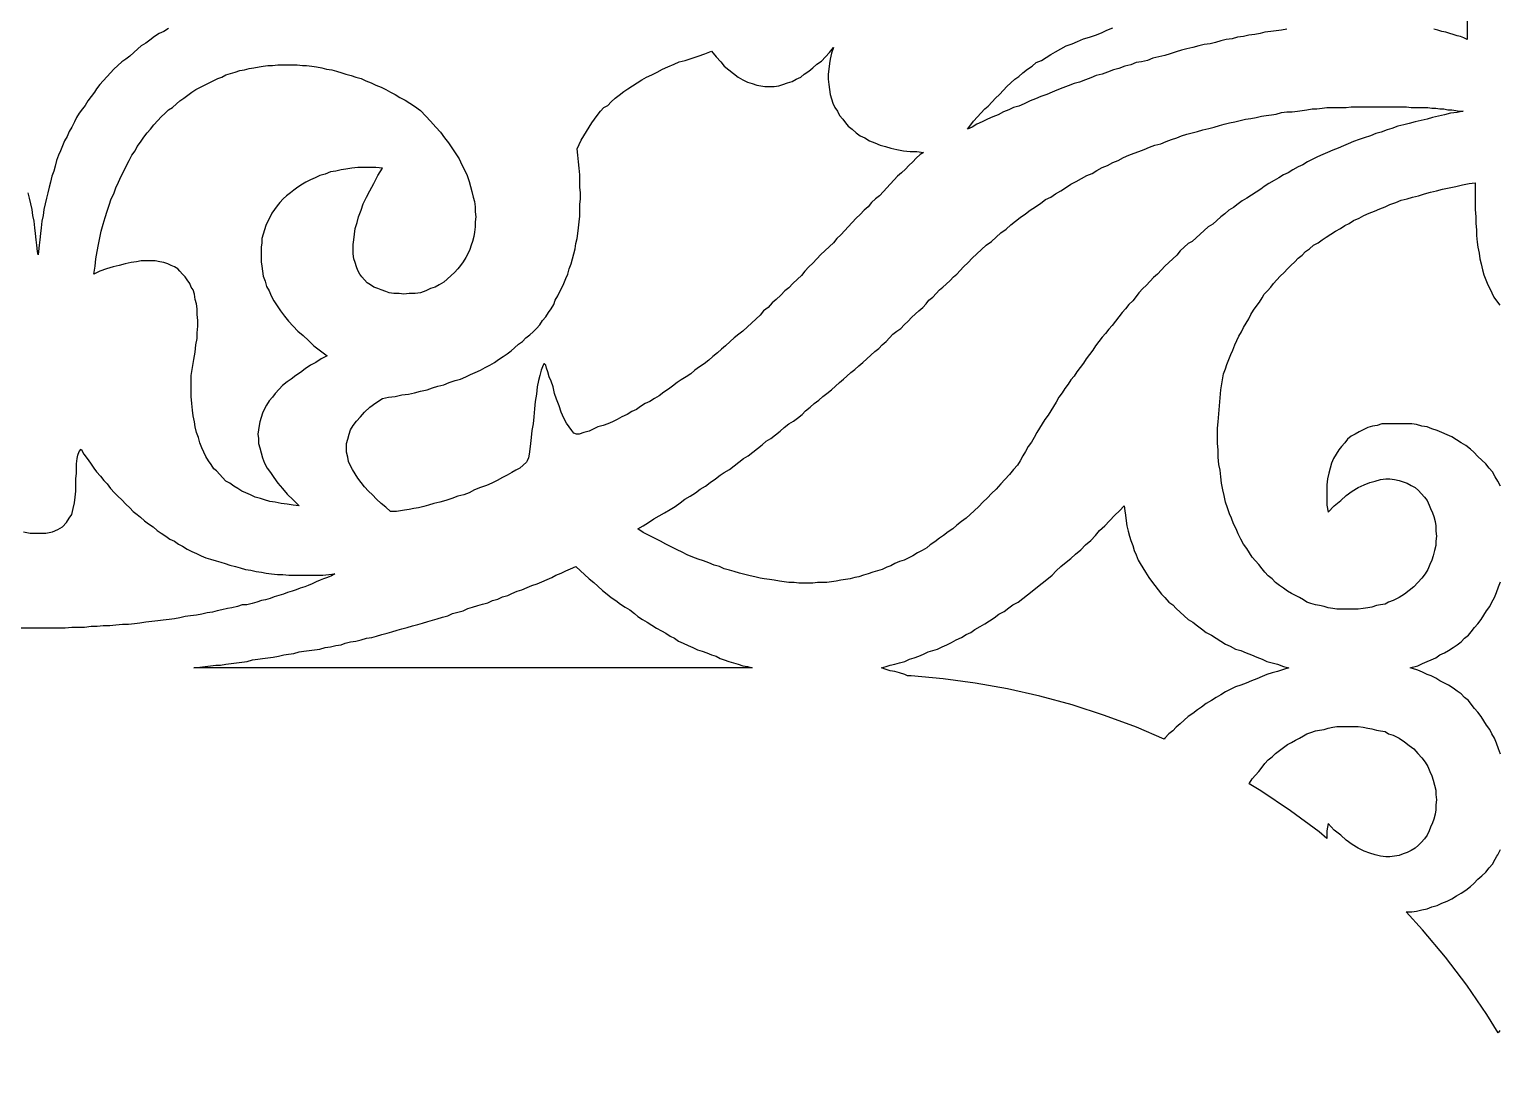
# Model space of a CAD drawing. Extents: x -372 to 372, y -358 to 358.
# Drawn here: x 161.3 to 236.9, y 206.2 to 260.7 of the extents above; entities that cross this region are included whole.
import ezdxf

# ---------------------------------------------------------------- set-up
doc = ezdxf.new("R2010")
doc.units = 0
doc.layers.add('LAYER_1', color=18, linetype='CONTINUOUS')

msp = doc.modelspace()

# ---------------------------------------------------------------- linework, layer by layer
at = {"layer": 'LAYER_1'}
msp.add_lwpolyline([(201.644, 357.491), (-372.5, 357.493), (-372.5, -357.507), (372.5, -357.507), (372.47, 192.482, 0.412235)], format="xyb", close=True, dxfattribs=at)
for points in [[(235.267, 262.367), (235.267, 260.168), (235.095, 260.243), (234.923, 260.317), (234.752, 260.355), (234.546, 260.429), (234.374, 260.466), (234.168, 260.541), (233.962, 260.578), (233.756, 260.653), (233.55, 260.69)], [(168.443, 260.727), (168.203, 260.578), (167.963, 260.466), (167.722, 260.317), (167.482, 260.131), (167.276, 259.982), (167.036, 259.833), (166.864, 259.684), (166.658, 259.498), (166.452, 259.311), (166.246, 259.162), (166.04, 259.013), (165.834, 258.827), (165.628, 258.641), (165.457, 258.454), (165.285, 258.268), (165.079, 258.044), (164.908, 257.858), (164.736, 257.634), (164.633, 257.448), (164.461, 257.225), (164.29, 257.001), (164.152, 256.777), (164.015, 256.591), (163.843, 256.368), (163.706, 256.144), (163.603, 255.92), (163.466, 255.66), (163.329, 255.436), (163.226, 255.175), (163.088, 254.952), (162.985, 254.691), (162.882, 254.43), (162.779, 254.206), (162.676, 253.945), (162.608, 253.647), (162.539, 253.386), (162.436, 253.126), (162.367, 252.828), (162.299, 252.567), (162.23, 252.269), (162.161, 252.008), (162.093, 251.71), (162.024, 251.412), (161.99, 251.113), (161.921, 250.815), (161.887, 250.48), (161.852, 250.182), (161.818, 249.847), (161.784, 249.586), (161.75, 249.25), (161.732, 249.083), (161.73, 249.094), (161.727, 249.083), (161.726, 249.089), (161.724, 249.083), (161.722, 249.094), (161.72, 249.083), (161.702, 249.25), (161.668, 249.586), (161.634, 249.847), (161.599, 250.182), (161.565, 250.48), (161.531, 250.815), (161.462, 251.113), (161.428, 251.412), (161.359, 251.71), (161.29, 252.008), (161.222, 252.269)], [(225.998, 260.69), (225.724, 260.653), (225.449, 260.616), (225.175, 260.578), (224.866, 260.541), (224.625, 260.466), (224.351, 260.429), (224.042, 260.392), (223.767, 260.317), (223.458, 260.28), (223.184, 260.206), (222.875, 260.168), (222.6, 260.094), (222.325, 260.019), (222.051, 259.945), (221.742, 259.908), (221.467, 259.833), (221.158, 259.758), (220.849, 259.684), (220.575, 259.609), (220.3, 259.535), (219.991, 259.423), (219.717, 259.349), (219.408, 259.274), (219.099, 259.2), (218.824, 259.088), (218.515, 259.013), (218.24, 258.976), (217.966, 258.864), (217.657, 258.79), (217.348, 258.678), (217.073, 258.603), (216.764, 258.492), (216.49, 258.38), (216.181, 258.305), (215.906, 258.193), (215.632, 258.082), (215.323, 257.97), (215.048, 257.895), (214.739, 257.784), (214.464, 257.672), (214.156, 257.56), (213.915, 257.448), (213.641, 257.336), (213.332, 257.225), (213.057, 257.113), (212.782, 257.001), (212.474, 256.852), (212.199, 256.74), (211.924, 256.666), (211.684, 256.554), (211.409, 256.442), (211.135, 256.293), (210.86, 256.181), (210.586, 256.069), (210.311, 255.92), (210.036, 255.809), (209.796, 255.66), (209.556, 255.548), (209.727, 255.771), (209.865, 255.958), (210.071, 256.181), (210.242, 256.368), (210.448, 256.591), (210.62, 256.74), (210.826, 256.964), (210.997, 257.15), (211.203, 257.336), (211.409, 257.56), (211.581, 257.746), (211.787, 257.933), (211.993, 258.119), (212.199, 258.268), (212.405, 258.454), (212.645, 258.641), (212.885, 258.79), (213.091, 258.976), (213.366, 259.088), (213.606, 259.237), (213.847, 259.386), (214.087, 259.535), (214.362, 259.684), (214.636, 259.833), (214.945, 259.945), (215.22, 260.057), (215.529, 260.206), (215.838, 260.28), (216.147, 260.392), (216.455, 260.504), (216.73, 260.653), (217.039, 260.765)], [(236.983, 237.177), (236.846, 237.438), (236.708, 237.661), (236.571, 237.922), (236.399, 238.109), (236.228, 238.332), (236.022, 238.519), (235.816, 238.705), (235.61, 238.928), (235.438, 239.077), (235.198, 239.264), (234.958, 239.413), (234.717, 239.562), (234.477, 239.711), (234.237, 239.823), (233.962, 239.935), (233.722, 240.046), (233.447, 240.121), (233.207, 240.233), (232.932, 240.27), (232.658, 240.344), (232.418, 240.382), (230.873, 240.382), (230.633, 240.307), (230.392, 240.27), (230.152, 240.195), (229.912, 240.084), (229.706, 239.972), (229.5, 239.86), (229.294, 239.748), (229.122, 239.599), (228.985, 239.413), (228.813, 239.227), (228.676, 239.04), (228.539, 238.817), (228.401, 238.593), (228.298, 238.369), (228.23, 238.109), (228.161, 237.848), (228.092, 237.55), (228.058, 237.252), (228.058, 236.916), (228.058, 236.581), (228.058, 236.208), (228.127, 235.836), (228.436, 236.171), (228.779, 236.432), (229.053, 236.693), (229.362, 236.916), (229.671, 237.103), (229.98, 237.252), (230.255, 237.363), (230.53, 237.438), (230.804, 237.512), (231.079, 237.55), (231.285, 237.55), (231.525, 237.512), (231.765, 237.475), (231.971, 237.401), (232.177, 237.326), (232.383, 237.214), (232.589, 237.103), (232.761, 236.953), (232.898, 236.804), (233.07, 236.618), (233.207, 236.432), (233.31, 236.208), (233.379, 236.022), (233.482, 235.798), (233.55, 235.612), (233.619, 235.351), (233.653, 235.128), (233.653, 234.867), (233.688, 234.606), (233.653, 234.345), (233.653, 234.121), (233.585, 233.861), (233.516, 233.6), (233.447, 233.376), (233.344, 233.153), (233.241, 232.892), (233.104, 232.668), (232.932, 232.445), (232.726, 232.221), (232.521, 231.998), (232.28, 231.811), (232.04, 231.625), (231.765, 231.439), (231.456, 231.29), (231.216, 231.215), (231.044, 231.103), (230.804, 231.066), (230.598, 231.029), (230.358, 230.954), (230.152, 230.917), (229.912, 230.88), (229.671, 230.842), (228.573, 230.842), (228.367, 230.88), (228.127, 230.917), (227.921, 230.991), (227.68, 231.029), (227.474, 231.066), (227.234, 231.14), (227.028, 231.215), (226.857, 231.327), (226.651, 231.439), (226.445, 231.55), (226.239, 231.662), (226.033, 231.774), (225.827, 231.923), (225.621, 232.072), (225.415, 232.221), (225.243, 232.407), (225.037, 232.556), (224.866, 232.743), (224.728, 232.929), (224.557, 233.153), (224.385, 233.339), (224.213, 233.525), (224.076, 233.749), (223.939, 233.972), (223.767, 234.196), (223.63, 234.457), (223.493, 234.718), (223.39, 234.979), (223.252, 235.239), (223.149, 235.537), (223.046, 235.761), (222.943, 236.059), (222.84, 236.357), (222.772, 236.693), (222.703, 236.991), (222.634, 237.326), (222.6, 237.661), (222.566, 237.997), (222.497, 238.295), (222.463, 238.668), (222.463, 239.04), (222.428, 239.376), (222.428, 239.785), (222.428, 240.158), (222.463, 240.493), (222.497, 240.903), (222.531, 241.313), (222.566, 241.723), (222.6, 242.133), (222.669, 242.543), (222.737, 242.953), (222.84, 243.214), (222.909, 243.437), (223.012, 243.698), (223.115, 243.959), (223.218, 244.183), (223.321, 244.443), (223.424, 244.667), (223.527, 244.891), (223.664, 245.114), (223.767, 245.338), (223.904, 245.561), (224.042, 245.785), (224.145, 246.008), (224.282, 246.232), (224.419, 246.418), (224.591, 246.642), (224.728, 246.865), (224.831, 247.052), (225.003, 247.238), (225.175, 247.424), (225.312, 247.611), (225.483, 247.797), (225.655, 247.983), (225.861, 248.17), (226.033, 248.356), (226.204, 248.542), (226.41, 248.729), (226.582, 248.915), (226.788, 249.064), (226.96, 249.25), (227.166, 249.399), (227.371, 249.586), (227.612, 249.697), (227.818, 249.847), (228.024, 249.996), (228.264, 250.145), (228.504, 250.294), (228.745, 250.443), (228.985, 250.592), (229.191, 250.704), (229.431, 250.853), (229.706, 250.964), (229.946, 251.113), (230.221, 251.225), (230.495, 251.337), (230.77, 251.449), (231.044, 251.561), (231.285, 251.672), (231.594, 251.784), (231.868, 251.896), (232.177, 251.971), (232.452, 252.045), (232.761, 252.12), (233.07, 252.231), (233.379, 252.306), (233.688, 252.38), (233.997, 252.455), (234.34, 252.529), (234.683, 252.604), (235.026, 252.678), (235.37, 252.753), (235.679, 252.79), (235.679, 252.418), (235.679, 252.082), (235.679, 251.747), (235.679, 251.412), (235.713, 251.039), (235.713, 250.704), (235.747, 250.368), (235.747, 250.07), (235.782, 249.735), (235.816, 249.474), (235.885, 249.176), (235.919, 248.878), (235.988, 248.617), (236.056, 248.319), (236.125, 248.058), (236.228, 247.797), (236.331, 247.536), (236.434, 247.35), (236.537, 247.126), (236.64, 246.903), (236.777, 246.716), (236.949, 246.493)], [(160.981, 234.829), (161.325, 234.755), (162.127, 234.755), (162.47, 234.829), (162.745, 234.941), (162.985, 235.09), (163.191, 235.314), (163.329, 235.537), (163.466, 235.724), (163.535, 236.022), (163.603, 236.32), (163.638, 236.618), (163.672, 236.916), (163.672, 237.252), (163.672, 237.55), (163.706, 237.848), (163.706, 238.071), (163.706, 238.332), (163.74, 238.593), (163.775, 238.779), (163.843, 238.966), (163.946, 239.077), (164.084, 238.817), (164.255, 238.593), (164.427, 238.369), (164.599, 238.109), (164.736, 237.922), (164.942, 237.699), (165.114, 237.475), (165.285, 237.289), (165.457, 237.065), (165.663, 236.842), (165.834, 236.655), (166.04, 236.469), (166.246, 236.245), (166.452, 236.059), (166.624, 235.873), (166.83, 235.724), (167.002, 235.575), (167.208, 235.388), (167.413, 235.239), (167.654, 235.09), (167.86, 234.904), (168.066, 234.755), (168.306, 234.606), (168.512, 234.457), (168.752, 234.345), (168.958, 234.196), (169.164, 234.084), (169.404, 233.935), (169.645, 233.823), (169.885, 233.712), (170.125, 233.6), (170.366, 233.488), (170.606, 233.413), (170.881, 233.339), (171.121, 233.264), (171.361, 233.19), (171.601, 233.115), (171.876, 233.041), (172.116, 232.966), (172.391, 232.892), (172.666, 232.855), (172.94, 232.78), (173.215, 232.743), (173.455, 232.706), (173.73, 232.668), (174.039, 232.631), (174.313, 232.631), (174.622, 232.594), (176.373, 232.594), (176.682, 232.631), (176.991, 232.668), (176.819, 232.556), (176.613, 232.482), (176.407, 232.407), (176.236, 232.333), (176.03, 232.258), (175.824, 232.147), (175.618, 232.072), (175.446, 231.998), (175.206, 231.923), (175, 231.848), (174.794, 231.774), (174.554, 231.699), (174.348, 231.625), (174.107, 231.55), (173.867, 231.476), (173.661, 231.401), (173.421, 231.327), (173.215, 231.29), (172.974, 231.215), (172.734, 231.14), (172.46, 231.066), (172.219, 231.066), (171.979, 230.991), (171.704, 230.917), (171.464, 230.88), (171.189, 230.805), (170.949, 230.768), (170.709, 230.693), (170.434, 230.656), (170.16, 230.582), (169.885, 230.544), (169.576, 230.507), (169.301, 230.47), (169.027, 230.395), (168.752, 230.358), (168.478, 230.321), (168.169, 230.283), (167.894, 230.246), (167.585, 230.209), (167.276, 230.172), (166.967, 230.134), (166.693, 230.097), (166.384, 230.06), (166.075, 230.06), (165.731, 230.023), (165.423, 229.985), (165.079, 229.985), (164.77, 229.948), (164.461, 229.948), (164.118, 229.911), (163.466, 229.911), (163.123, 229.874), (160.329, 229.874)], [(236.983, 223.39), (236.88, 223.651), (236.777, 223.949), (236.674, 224.21), (236.537, 224.433), (236.434, 224.657), (236.262, 224.88), (236.125, 225.104), (235.988, 225.328), (235.816, 225.551), (235.644, 225.737), (235.473, 225.961), (235.335, 226.147), (235.129, 226.296), (234.958, 226.483), (234.752, 226.632), (234.546, 226.781), (234.306, 226.93), (234.1, 227.042), (233.859, 227.153), (233.653, 227.303), (233.413, 227.414), (233.207, 227.489), (232.967, 227.601), (232.726, 227.712), (232.452, 227.787), (232.335, 227.824), (232.452, 227.861), (232.726, 227.936), (232.967, 228.048), (233.207, 228.159), (233.413, 228.234), (233.653, 228.346), (233.859, 228.495), (234.1, 228.607), (234.306, 228.718), (234.546, 228.867), (234.752, 229.016), (234.958, 229.166), (235.129, 229.352), (235.335, 229.501), (235.473, 229.687), (235.644, 229.911), (235.816, 230.097), (235.988, 230.321), (236.125, 230.544), (236.262, 230.768), (236.434, 230.991), (236.537, 231.215), (236.674, 231.439), (236.777, 231.699), (236.88, 231.998), (236.983, 232.258)], [(236.949, 209.155), (236.864, 209.045), (236.281, 209.989), (235.255, 211.489), (234.154, 212.944), (232.981, 214.351), (232.141, 215.267), (232.418, 215.267), (232.658, 215.304), (232.932, 215.378), (233.207, 215.416), (233.447, 215.527), (233.722, 215.602), (233.962, 215.714), (234.237, 215.826), (234.477, 215.937), (234.717, 216.086), (234.958, 216.235), (235.198, 216.384), (235.438, 216.571), (235.61, 216.72), (235.816, 216.943), (236.022, 217.13), (236.228, 217.316), (236.399, 217.54), (236.571, 217.726), (236.708, 217.987), (236.803, 218.141), (236.846, 218.21), (236.983, 218.471)]]:
    msp.add_lwpolyline(points, dxfattribs=at)
for points in [[(202.553, 259.46), (202.484, 259.162), (202.45, 258.939), (202.416, 258.641), (202.381, 258.38), (202.381, 258.119), (202.416, 257.858), (202.45, 257.597), (202.484, 257.336), (202.553, 257.113), (202.622, 256.889), (202.725, 256.666), (202.862, 256.479), (202.965, 256.256), (203.137, 256.069), (203.274, 255.883), (203.411, 255.697), (203.617, 255.548), (203.823, 255.361), (204.029, 255.212), (204.269, 255.101), (204.51, 254.952), (204.784, 254.84), (205.059, 254.728), (205.333, 254.653), (205.608, 254.579), (205.917, 254.504), (206.26, 254.43), (206.604, 254.393), (206.947, 254.393), (207.29, 254.355), (207.118, 254.244), (206.913, 254.057), (206.741, 253.871), (206.535, 253.685), (206.363, 253.498), (206.157, 253.312), (205.951, 253.126), (205.78, 252.939), (205.574, 252.716), (205.402, 252.529), (205.231, 252.343), (205.025, 252.12), (204.819, 251.971), (204.613, 251.784), (204.441, 251.561), (204.235, 251.374), (204.029, 251.151), (203.823, 250.964), (203.617, 250.741), (203.411, 250.517), (203.24, 250.331), (203.034, 250.107), (202.828, 249.921), (202.656, 249.697), (202.45, 249.511), (202.21, 249.288), (202.004, 249.101), (201.798, 248.878), (201.592, 248.654), (201.386, 248.468), (201.18, 248.244), (201.008, 248.021), (200.802, 247.834), (200.562, 247.611), (200.356, 247.387), (200.15, 247.238), (199.944, 247.015), (199.704, 246.791), (199.498, 246.605), (199.292, 246.381), (199.052, 246.195), (198.88, 245.971), (198.674, 245.785), (198.434, 245.561), (198.228, 245.375), (197.987, 245.151), (197.782, 245.002), (197.541, 244.816), (197.335, 244.63), (197.095, 244.406), (196.889, 244.22), (196.683, 244.033), (196.443, 243.847), (196.237, 243.661), (195.997, 243.475), (195.756, 243.325), (195.516, 243.139), (195.31, 242.953), (195.07, 242.804), (194.829, 242.655), (194.623, 242.506), (194.383, 242.319), (194.177, 242.17), (193.937, 242.021), (193.697, 241.835), (193.456, 241.686), (193.216, 241.537), (192.976, 241.425), (192.735, 241.276), (192.529, 241.127), (192.289, 241.015), (192.049, 240.866), (191.774, 240.754), (191.534, 240.605), (191.294, 240.493), (191.053, 240.382), (190.813, 240.307), (190.539, 240.233), (190.333, 240.121), (190.092, 240.009), (189.818, 239.935), (189.577, 239.86), (189.44, 239.86), (189.303, 239.897), (189.2, 240.046), (189.062, 240.233), (188.925, 240.419), (188.788, 240.68), (188.651, 240.978), (188.548, 241.313), (188.41, 241.649), (188.307, 241.947), (188.239, 242.282), (188.136, 242.58), (188.033, 242.804), (187.964, 243.065), (187.895, 243.251), (187.861, 243.4), (187.792, 243.475), (187.758, 243.475), (187.689, 243.325), (187.621, 243.139), (187.552, 242.878), (187.483, 242.617), (187.415, 242.282), (187.38, 241.909), (187.312, 241.537), (187.277, 241.164), (187.243, 240.754), (187.209, 240.382), (187.14, 240.046), (187.106, 239.674), (187.071, 239.376), (187.037, 239.077), (187.003, 238.817), (186.968, 238.63), (186.9, 238.481), (186.866, 238.407), (186.694, 238.258), (186.522, 238.109), (186.316, 237.997), (186.11, 237.885), (185.87, 237.736), (185.63, 237.624), (185.355, 237.475), (185.081, 237.326), (184.806, 237.214), (184.497, 237.103), (184.188, 236.991), (183.913, 236.842), (183.639, 236.73), (183.33, 236.655), (183.021, 236.544), (182.712, 236.432), (182.403, 236.357), (182.094, 236.283), (181.819, 236.208), (181.579, 236.134), (181.305, 236.059), (181.064, 236.022), (180.824, 235.985), (180.584, 235.947), (180.378, 235.91), (180.172, 235.873), (179.863, 235.873), (179.623, 236.096), (179.382, 236.283), (179.142, 236.506), (178.936, 236.73), (178.73, 236.916), (178.524, 237.14), (178.352, 237.363), (178.181, 237.587), (178.043, 237.811), (177.906, 238.034), (177.803, 238.22), (177.7, 238.444), (177.666, 238.668), (177.597, 238.928), (177.597, 239.152), (177.597, 239.376), (177.666, 239.599), (177.735, 239.86), (177.803, 240.084), (177.94, 240.307), (178.112, 240.531), (178.318, 240.754), (178.524, 240.978), (178.799, 241.239), (179.108, 241.462), (179.451, 241.686), (179.76, 241.76), (180.103, 241.798), (180.446, 241.872), (180.79, 241.909), (181.099, 241.984), (181.408, 242.059), (181.751, 242.133), (182.025, 242.245), (182.3, 242.319), (182.609, 242.394), (182.884, 242.506), (183.193, 242.617), (183.467, 242.692), (183.742, 242.804), (183.982, 242.916), (184.222, 243.027), (184.497, 243.139), (184.737, 243.288), (184.978, 243.4), (185.218, 243.549), (185.424, 243.698), (185.664, 243.847), (185.87, 243.996), (186.076, 244.145), (186.248, 244.294), (186.454, 244.481), (186.66, 244.63), (186.831, 244.816), (187.037, 244.965), (187.209, 245.114), (187.38, 245.3), (187.552, 245.487), (187.689, 245.71), (187.861, 245.897), (187.998, 246.12), (188.136, 246.307), (188.273, 246.53), (188.342, 246.754), (188.479, 246.977), (188.582, 247.201), (188.685, 247.387), (188.788, 247.611), (188.891, 247.872), (188.994, 248.095), (189.062, 248.356), (189.165, 248.617), (189.234, 248.878), (189.303, 249.139), (189.371, 249.399), (189.406, 249.66), (189.474, 249.921), (189.509, 250.182), (189.543, 250.48), (189.577, 250.778), (189.612, 251.076), (189.612, 251.374), (189.612, 251.672), (189.646, 251.971), (189.646, 252.269), (189.612, 252.567), (189.612, 252.902), (189.612, 253.2), (189.577, 253.536), (189.543, 253.871), (189.509, 254.206), (189.474, 254.542), (189.577, 254.765), (189.68, 254.989), (189.818, 255.212), (189.955, 255.436), (190.092, 255.66), (190.23, 255.883), (190.367, 256.069), (190.504, 256.256), (190.676, 256.479), (190.847, 256.666), (191.053, 256.777), (191.225, 256.964), (191.431, 257.15), (191.637, 257.299), (191.877, 257.485), (192.083, 257.634), (192.324, 257.784), (192.564, 257.933), (192.804, 258.082), (193.044, 258.231), (193.319, 258.342), (193.594, 258.492), (193.868, 258.641), (194.143, 258.752), (194.452, 258.901), (194.726, 259.013), (195.035, 259.088), (195.379, 259.2), (195.688, 259.311), (196.031, 259.423), (196.374, 259.572), (196.614, 259.274), (196.855, 259.013), (197.026, 258.79), (197.267, 258.603), (197.507, 258.417), (197.747, 258.231), (197.987, 258.082), (198.228, 257.97), (198.468, 257.895), (198.708, 257.821), (198.914, 257.784), (199.12, 257.746), (199.601, 257.746), (199.841, 257.784), (200.047, 257.858), (200.287, 257.933), (200.528, 258.007), (200.734, 258.119), (200.974, 258.231), (201.146, 258.38), (201.386, 258.529), (201.592, 258.715), (201.798, 258.901), (202.038, 259.05), (202.244, 259.274), (202.45, 259.498), (202.656, 259.758)], [(175.332, 258.827), (175.538, 258.827), (175.812, 258.79), (176.052, 258.752), (176.327, 258.715), (176.567, 258.641), (176.842, 258.603), (177.082, 258.529), (177.357, 258.454), (177.563, 258.38), (177.837, 258.305), (178.078, 258.231), (178.352, 258.156), (178.593, 258.044), (178.867, 257.933), (179.108, 257.821), (179.382, 257.709), (179.623, 257.597), (179.863, 257.448), (180.103, 257.336), (180.343, 257.187), (180.618, 257.038), (180.858, 256.889), (181.099, 256.74), (181.408, 256.517), (181.682, 256.218), (181.922, 255.958), (182.197, 255.66), (182.437, 255.399), (182.643, 255.101), (182.849, 254.84), (183.055, 254.542), (183.227, 254.281), (183.398, 254.02), (183.536, 253.722), (183.673, 253.461), (183.81, 253.163), (183.913, 252.865), (183.982, 252.604), (184.051, 252.343), (184.119, 252.045), (184.188, 251.821), (184.222, 251.561), (184.222, 251.3), (184.257, 251.039), (184.222, 250.778), (184.222, 250.517), (184.188, 250.256), (184.154, 250.033), (184.085, 249.772), (184.016, 249.586), (183.948, 249.362), (183.845, 249.139), (183.742, 248.952), (183.604, 248.729), (183.467, 248.542), (183.33, 248.356), (183.158, 248.17), (182.987, 248.021), (182.781, 247.834), (182.609, 247.685), (182.369, 247.536), (182.163, 247.424), (181.922, 247.35), (181.682, 247.238), (181.408, 247.126), (181.133, 247.089), (180.824, 247.089), (180.549, 247.052), (180.309, 247.089), (180.034, 247.089), (179.794, 247.126), (179.623, 247.201), (179.382, 247.275), (179.211, 247.35), (179.005, 247.424), (178.833, 247.536), (178.661, 247.648), (178.524, 247.797), (178.387, 247.946), (178.284, 248.095), (178.181, 248.281), (178.112, 248.468), (178.043, 248.691), (177.975, 248.878), (177.94, 249.139), (177.94, 249.362), (177.94, 249.623), (177.975, 249.847), (178.009, 250.145), (178.043, 250.443), (178.146, 250.741), (178.215, 251.039), (178.352, 251.374), (178.455, 251.71), (178.627, 252.045), (178.799, 252.38), (179.005, 252.753), (179.211, 253.163), (179.451, 253.536), (179.108, 253.573), (178.181, 253.573), (177.872, 253.536), (177.563, 253.498), (177.323, 253.461), (177.048, 253.386), (176.773, 253.349), (176.499, 253.237), (176.224, 253.163), (175.984, 253.051), (175.744, 252.939), (175.503, 252.828), (175.332, 252.716), (175.091, 252.567), (174.885, 252.418), (174.714, 252.269), (174.508, 252.12), (174.336, 251.971), (174.164, 251.784), (174.027, 251.598), (173.89, 251.412), (173.753, 251.225), (173.65, 251.002), (173.547, 250.815), (173.444, 250.592), (173.375, 250.368), (173.306, 250.145), (173.238, 249.921), (173.238, 249.697), (173.203, 249.474), (173.203, 249.25), (173.203, 248.989), (173.203, 248.729), (173.238, 248.505), (173.272, 248.244), (173.306, 247.983), (173.409, 247.723), (173.478, 247.462), (173.615, 247.238), (173.718, 246.977), (173.856, 246.716), (174.027, 246.456), (174.199, 246.195), (174.405, 245.934), (174.611, 245.673), (174.851, 245.412), (175.091, 245.151), (175.366, 244.928), (175.641, 244.667), (175.915, 244.406), (176.258, 244.145), (176.602, 243.884), (176.293, 243.735), (176.018, 243.549), (175.744, 243.4), (175.469, 243.214), (175.229, 243.027), (174.988, 242.878), (174.748, 242.692), (174.542, 242.543), (174.302, 242.357), (174.13, 242.17), (173.924, 241.947), (173.787, 241.76), (173.615, 241.574), (173.478, 241.351), (173.375, 241.164), (173.272, 240.941), (173.203, 240.717), (173.135, 240.493), (173.1, 240.307), (173.066, 240.084), (173.032, 239.86), (173.066, 239.636), (173.066, 239.376), (173.135, 239.152), (173.203, 238.891), (173.272, 238.63), (173.375, 238.369), (173.512, 238.109), (173.684, 237.885), (173.856, 237.624), (174.062, 237.326), (174.302, 237.065), (174.542, 236.767), (174.851, 236.469), (175.16, 236.171), (174.851, 236.208), (174.542, 236.245), (174.233, 236.283), (173.924, 236.357), (173.65, 236.395), (173.375, 236.469), (173.169, 236.544), (172.894, 236.618), (172.654, 236.73), (172.414, 236.842), (172.208, 236.916), (172.002, 237.065), (171.796, 237.177), (171.59, 237.326), (171.384, 237.438), (171.212, 237.624), (171.075, 237.773), (170.903, 237.96), (170.766, 238.071), (170.629, 238.295), (170.491, 238.481), (170.354, 238.705), (170.251, 238.928), (170.148, 239.152), (170.045, 239.413), (169.977, 239.674), (169.874, 239.935), (169.805, 240.233), (169.771, 240.493), (169.702, 240.792), (169.668, 241.09), (169.633, 241.425), (169.599, 241.798), (169.599, 242.17), (169.599, 242.543), (169.599, 242.878), (169.668, 243.288), (169.736, 243.698), (169.805, 244.071), (169.839, 244.443), (169.908, 244.779), (169.908, 245.077), (169.942, 245.412), (169.942, 245.71), (169.908, 246.008), (169.908, 246.307), (169.874, 246.567), (169.805, 246.791), (169.771, 247.052), (169.702, 247.275), (169.599, 247.424), (169.53, 247.611), (169.393, 247.797), (169.29, 247.946), (169.153, 248.095), (169.015, 248.244), (168.912, 248.356), (168.741, 248.468), (168.569, 248.542), (168.398, 248.617), (168.192, 248.691), (167.986, 248.729), (167.745, 248.766), (167.024, 248.766), (166.784, 248.729), (166.51, 248.691), (166.201, 248.617), (165.892, 248.542), (165.583, 248.468), (165.239, 248.356), (164.896, 248.244), (164.587, 248.095), (164.656, 248.505), (164.69, 248.878), (164.759, 249.25), (164.828, 249.623), (164.896, 249.958), (164.965, 250.294), (165.068, 250.666), (165.171, 251.002), (165.274, 251.337), (165.377, 251.635), (165.48, 251.971), (165.617, 252.231), (165.72, 252.529), (165.857, 252.828), (165.995, 253.126), (166.132, 253.386), (166.269, 253.685), (166.407, 253.945), (166.544, 254.206), (166.716, 254.43), (166.819, 254.653), (166.99, 254.877), (167.162, 255.138), (167.333, 255.361), (167.505, 255.548), (167.677, 255.771), (167.883, 255.995), (168.054, 256.181), (168.26, 256.368), (168.432, 256.554), (168.638, 256.666), (168.844, 256.852), (169.015, 257.001), (169.221, 257.15), (169.427, 257.299), (169.633, 257.448), (169.839, 257.597), (170.08, 257.709), (170.286, 257.821), (170.526, 257.933), (170.732, 258.044), (170.972, 258.156), (171.178, 258.231), (171.384, 258.342), (171.624, 258.417), (171.865, 258.492), (172.105, 258.566), (172.345, 258.603), (172.585, 258.678), (172.826, 258.715), (173.1, 258.752), (173.306, 258.79), (173.547, 258.827), (173.787, 258.827), (174.062, 258.864), (175.057, 258.864)], [(232.383, 256.666), (233.241, 256.666), (233.447, 256.628), (233.653, 256.628), (233.859, 256.591), (234.065, 256.591), (234.271, 256.554), (234.477, 256.554), (234.683, 256.517), (234.855, 256.479), (235.061, 256.479), (234.752, 256.405), (234.409, 256.368), (234.1, 256.293), (233.791, 256.218), (233.482, 256.144), (233.207, 256.069), (232.898, 255.995), (232.589, 255.92), (232.28, 255.846), (232.006, 255.771), (231.697, 255.697), (231.388, 255.585), (231.147, 255.51), (230.838, 255.399), (230.564, 255.324), (230.289, 255.212), (229.98, 255.101), (229.706, 255.026), (229.431, 254.914), (229.156, 254.802), (228.916, 254.691), (228.642, 254.579), (228.367, 254.467), (228.092, 254.355), (227.852, 254.244), (227.577, 254.132), (227.303, 253.983), (227.063, 253.871), (226.822, 253.722), (226.582, 253.61), (226.307, 253.461), (226.067, 253.312), (225.827, 253.2), (225.586, 253.051), (225.346, 252.902), (225.072, 252.753), (224.831, 252.604), (224.66, 252.455), (224.419, 252.306), (224.179, 252.157), (223.939, 252.008), (223.698, 251.859), (223.493, 251.71), (223.252, 251.523), (223.012, 251.374), (222.806, 251.188), (222.6, 251.039), (222.394, 250.853), (222.188, 250.666), (221.948, 250.517), (221.742, 250.331), (221.536, 250.145), (221.33, 249.958), (221.124, 249.772), (220.918, 249.66), (220.712, 249.474), (220.506, 249.288), (220.334, 249.064), (220.128, 248.878), (219.922, 248.691), (219.717, 248.505), (219.545, 248.319), (219.339, 248.095), (219.133, 247.909), (218.961, 247.723), (218.755, 247.499), (218.584, 247.35), (218.378, 247.126), (218.24, 246.94), (218.069, 246.716), (217.863, 246.53), (217.691, 246.307), (217.52, 246.12), (217.348, 245.897), (217.176, 245.673), (217.005, 245.449), (216.833, 245.263), (216.661, 245.04), (216.49, 244.853), (216.318, 244.63), (216.147, 244.406), (216.009, 244.183), (215.838, 243.959), (215.666, 243.735), (215.529, 243.512), (215.357, 243.288), (215.185, 243.065), (215.048, 242.841), (214.876, 242.655), (214.739, 242.431), (214.567, 242.208), (214.43, 241.984), (214.259, 241.76), (214.121, 241.5), (213.984, 241.276), (213.847, 241.052), (213.709, 240.829), (213.538, 240.605), (213.4, 240.382), (213.263, 240.158), (213.126, 239.935), (212.988, 239.674), (212.851, 239.45), (212.679, 239.227), (212.542, 238.966), (212.405, 238.742), (212.268, 238.481), (212.13, 238.258), (211.924, 238.034), (211.718, 237.773), (211.478, 237.512), (211.272, 237.289), (211.032, 237.028), (210.791, 236.804), (210.586, 236.581), (210.345, 236.357), (210.139, 236.134), (209.899, 235.91), (209.693, 235.724), (209.487, 235.537), (209.247, 235.351), (209.006, 235.165), (208.801, 234.979), (208.56, 234.829), (208.32, 234.643), (208.114, 234.494), (207.874, 234.308), (207.633, 234.159), (207.462, 234.01), (207.221, 233.861), (206.981, 233.749), (206.741, 233.6), (206.535, 233.488), (206.295, 233.376), (206.054, 233.302), (205.814, 233.19), (205.608, 233.078), (205.402, 233.004), (205.162, 232.892), (204.922, 232.817), (204.681, 232.743), (204.441, 232.668), (204.201, 232.594), (203.96, 232.519), (203.754, 232.482), (203.514, 232.407), (203.274, 232.37), (203.034, 232.333), (202.793, 232.296), (202.553, 232.258), (202.313, 232.221), (201.832, 232.221), (201.592, 232.184), (200.871, 232.184), (200.631, 232.221), (200.356, 232.221), (200.116, 232.258), (199.875, 232.296), (199.601, 232.333), (199.361, 232.37), (199.086, 232.407), (198.88, 232.445), (198.605, 232.519), (198.365, 232.556), (198.09, 232.631), (197.816, 232.706), (197.541, 232.78), (197.301, 232.855), (197.026, 232.929), (196.786, 233.041), (196.511, 233.115), (196.237, 233.227), (195.962, 233.339), (195.688, 233.413), (195.413, 233.525), (195.138, 233.637), (194.864, 233.786), (194.623, 233.898), (194.314, 234.047), (194.04, 234.196), (193.765, 234.345), (193.456, 234.494), (193.182, 234.643), (192.873, 234.792), (192.598, 234.979), (192.873, 235.128), (193.147, 235.314), (193.422, 235.5), (193.697, 235.649), (193.971, 235.798), (194.246, 235.985), (194.52, 236.134), (194.761, 236.32), (195.001, 236.506), (195.276, 236.655), (195.55, 236.842), (195.791, 237.028), (196.065, 237.177), (196.305, 237.363), (196.58, 237.55), (196.82, 237.736), (197.026, 237.885), (197.301, 238.034), (197.541, 238.22), (197.782, 238.407), (198.022, 238.593), (198.262, 238.742), (198.502, 238.928), (198.743, 239.115), (198.983, 239.301), (199.189, 239.487), (199.429, 239.636), (199.67, 239.823), (199.91, 240.009), (200.116, 240.195), (200.356, 240.382), (200.596, 240.531), (200.802, 240.68), (201.043, 240.866), (201.214, 241.052), (201.455, 241.239), (201.66, 241.425), (201.901, 241.611), (202.107, 241.798), (202.313, 241.947), (202.553, 242.133), (202.759, 242.319), (202.965, 242.506), (203.171, 242.692), (203.343, 242.841), (203.548, 243.027), (203.754, 243.176), (203.96, 243.363), (204.166, 243.549), (204.372, 243.735), (204.578, 243.922), (204.784, 244.108), (204.99, 244.257), (205.162, 244.443), (205.368, 244.63), (205.539, 244.816), (205.711, 245.002), (205.917, 245.151), (206.123, 245.3), (206.295, 245.487), (206.501, 245.673), (206.672, 245.859), (206.878, 246.046), (207.05, 246.195), (207.256, 246.381), (207.427, 246.567), (207.565, 246.754), (207.771, 246.903), (207.942, 247.089), (208.114, 247.275), (208.286, 247.424), (208.457, 247.573), (208.663, 247.76), (208.835, 247.946), (209.006, 248.095), (209.178, 248.281), (209.35, 248.468), (209.59, 248.691), (209.796, 248.915), (210.036, 249.139), (210.277, 249.362), (210.517, 249.586), (210.791, 249.772), (211.032, 249.996), (211.272, 250.219), (211.547, 250.405), (211.787, 250.629), (212.027, 250.815), (212.268, 251.002), (212.542, 251.188), (212.782, 251.374), (213.057, 251.561), (213.332, 251.747), (213.572, 251.933), (213.847, 252.045), (214.087, 252.231), (214.362, 252.38), (214.602, 252.529), (214.876, 252.716), (215.151, 252.865), (215.426, 253.014), (215.7, 253.163), (215.975, 253.275), (216.215, 253.424), (216.49, 253.573), (216.764, 253.685), (217.039, 253.834), (217.314, 253.945), (217.588, 254.094), (217.863, 254.206), (218.137, 254.318), (218.378, 254.393), (218.652, 254.504), (218.927, 254.616), (219.202, 254.728), (219.511, 254.802), (219.785, 254.914), (220.06, 255.026), (220.334, 255.101), (220.575, 255.212), (220.849, 255.287), (221.124, 255.361), (221.399, 255.436), (221.673, 255.51), (221.982, 255.585), (222.257, 255.66), (222.531, 255.734), (222.772, 255.809), (223.046, 255.883), (223.321, 255.92), (223.595, 255.995), (223.87, 256.069), (224.145, 256.107), (224.419, 256.144), (224.694, 256.218), (224.934, 256.256), (225.209, 256.293), (225.449, 256.33), (225.724, 256.405), (225.998, 256.442), (226.273, 256.442), (226.548, 256.479), (226.788, 256.517), (227.028, 256.554), (227.303, 256.591), (227.543, 256.591), (227.818, 256.628), (228.058, 256.666), (229.053, 256.666), (229.294, 256.703), (232.143, 256.703)], [(205.128, 227.824), (205.368, 227.899), (205.574, 227.973), (205.814, 228.01), (206.054, 228.085), (206.329, 228.159), (206.569, 228.271), (206.81, 228.346), (207.05, 228.42), (207.29, 228.532), (207.53, 228.644), (207.771, 228.718), (208.011, 228.793), (208.251, 228.905), (208.492, 229.016), (208.732, 229.128), (208.972, 229.277), (209.247, 229.389), (209.487, 229.538), (209.727, 229.65), (209.933, 229.799), (210.208, 229.948), (210.448, 230.097), (210.689, 230.246), (210.929, 230.395), (211.169, 230.582), (211.444, 230.731), (211.684, 230.917), (211.89, 231.066), (212.165, 231.215), (212.405, 231.401), (212.645, 231.588), (212.885, 231.774), (213.16, 231.998), (213.4, 232.184), (213.641, 232.37), (213.915, 232.594), (214.121, 232.817), (214.362, 233.041), (214.636, 233.264), (214.876, 233.451), (215.117, 233.674), (215.391, 233.898), (215.632, 234.159), (215.906, 234.382), (216.147, 234.643), (216.352, 234.904), (216.627, 235.128), (216.867, 235.388), (217.142, 235.687), (217.382, 235.91), (217.623, 236.171), (217.657, 235.91), (217.691, 235.687), (217.726, 235.388), (217.76, 235.128), (217.829, 234.867), (217.897, 234.606), (217.966, 234.382), (218.069, 234.121), (218.137, 233.861), (218.24, 233.637), (218.343, 233.376), (218.446, 233.19), (218.584, 232.966), (218.721, 232.743), (218.893, 232.482), (219.03, 232.296), (219.202, 232.072), (219.373, 231.848), (219.545, 231.625), (219.717, 231.439), (219.922, 231.215), (220.128, 231.066), (220.3, 230.88), (220.506, 230.693), (220.712, 230.507), (220.918, 230.321), (221.158, 230.172), (221.399, 229.985), (221.605, 229.836), (221.845, 229.65), (222.119, 229.501), (222.36, 229.352), (222.6, 229.203), (222.84, 229.054), (223.081, 228.942), (223.355, 228.793), (223.63, 228.718), (223.904, 228.607), (224.179, 228.495), (224.454, 228.383), (224.728, 228.271), (224.969, 228.159), (225.243, 228.085), (225.518, 228.01), (225.827, 227.899), (226.099, 227.824), (225.827, 227.749), (225.518, 227.637), (225.243, 227.562), (224.969, 227.488), (224.728, 227.376), (224.454, 227.264), (224.179, 227.152), (223.904, 227.041), (223.63, 226.929), (223.355, 226.854), (223.081, 226.705), (222.84, 226.593), (222.6, 226.444), (222.36, 226.295), (222.119, 226.146), (221.845, 225.997), (221.605, 225.811), (221.399, 225.662), (221.158, 225.476), (220.918, 225.327), (220.712, 225.14), (220.506, 224.954), (220.3, 224.768), (220.128, 224.581), (219.922, 224.432), (219.717, 224.209), (219.676, 224.164), (218.262, 224.767), (216.608, 225.383), (214.944, 225.918), (213.275, 226.372), (211.608, 226.747), (209.947, 227.044), (208.297, 227.266), (206.662, 227.415), (206.466, 227.424), (206.329, 227.488), (206.054, 227.562), (205.814, 227.637), (205.574, 227.674), (205.368, 227.749)], [(189.646, 232.817), (189.852, 232.631), (190.092, 232.407), (190.333, 232.221), (190.539, 232.035), (190.779, 231.811), (191.019, 231.625), (191.225, 231.439), (191.465, 231.29), (191.706, 231.103), (191.946, 230.954), (192.186, 230.805), (192.427, 230.619), (192.598, 230.47), (192.838, 230.321), (193.079, 230.172), (193.319, 230.023), (193.559, 229.874), (193.8, 229.724), (194.04, 229.613), (194.246, 229.464), (194.486, 229.352), (194.692, 229.203), (194.932, 229.091), (195.173, 228.979), (195.413, 228.867), (195.653, 228.756), (195.894, 228.681), (196.134, 228.607), (196.374, 228.495), (196.614, 228.42), (196.82, 228.308), (197.026, 228.234), (197.267, 228.159), (197.507, 228.085), (197.747, 228.01), (197.987, 227.936), (198.228, 227.899), (198.468, 227.825), (169.736, 227.825), (170.045, 227.861), (170.32, 227.899), (170.594, 227.936), (170.869, 227.973), (171.109, 227.973), (171.384, 228.01), (171.659, 228.048), (171.933, 228.085), (172.208, 228.122), (172.482, 228.159), (172.757, 228.234), (173.032, 228.271), (173.272, 228.308), (173.547, 228.346), (173.821, 228.383), (174.096, 228.42), (174.37, 228.495), (174.611, 228.532), (174.885, 228.569), (175.16, 228.644), (175.4, 228.681), (175.675, 228.718), (175.95, 228.756), (176.224, 228.793), (176.499, 228.867), (176.773, 228.905), (177.048, 228.979), (177.323, 229.016), (177.529, 229.091), (177.803, 229.166), (178.078, 229.203), (178.352, 229.277), (178.627, 229.352), (178.902, 229.389), (179.142, 229.464), (179.417, 229.538), (179.691, 229.613), (179.931, 229.687), (180.206, 229.762), (180.446, 229.836), (180.721, 229.911), (180.996, 229.985), (181.27, 230.06), (181.51, 230.134), (181.785, 230.209), (182.025, 230.283), (182.266, 230.358), (182.54, 230.432), (182.815, 230.507), (183.055, 230.619), (183.33, 230.693), (183.604, 230.768), (183.845, 230.88), (184.085, 230.954), (184.36, 231.029), (184.6, 231.103), (184.875, 231.178), (185.115, 231.29), (185.389, 231.364), (185.63, 231.476), (185.904, 231.55), (186.11, 231.662), (186.385, 231.774), (186.625, 231.848), (186.9, 231.96), (187.14, 232.072), (187.415, 232.147), (187.655, 232.258), (187.93, 232.37), (188.17, 232.482), (188.376, 232.594), (188.651, 232.706), (188.891, 232.817), (189.131, 232.929), (189.406, 233.041)], [(229.912, 224.769), (230.152, 224.731), (230.358, 224.694), (230.598, 224.62), (230.804, 224.582), (231.044, 224.545), (231.216, 224.433), (231.456, 224.359), (231.765, 224.21), (232.04, 224.023), (232.28, 223.837), (232.521, 223.651), (232.726, 223.427), (232.932, 223.204), (233.104, 222.98), (233.241, 222.756), (233.344, 222.496), (233.447, 222.272), (233.516, 222.048), (233.585, 221.788), (233.653, 221.527), (233.653, 221.303), (233.688, 221.042), (233.653, 220.782), (233.653, 220.521), (233.619, 220.297), (233.55, 220.036), (233.482, 219.85), (233.379, 219.626), (233.31, 219.44), (233.207, 219.216), (233.07, 219.03), (232.898, 218.844), (232.761, 218.695), (232.589, 218.546), (232.383, 218.434), (232.177, 218.322), (231.971, 218.248), (231.765, 218.173), (231.525, 218.136), (231.285, 218.099), (231.079, 218.099), (230.804, 218.136), (230.53, 218.21), (230.255, 218.285), (229.98, 218.397), (229.671, 218.546), (229.362, 218.732), (229.053, 218.956), (228.779, 219.216), (228.436, 219.477), (228.127, 219.813), (228.058, 219.44), (228.058, 219.067), (228.058, 219.052), (227.649, 219.386), (226.177, 220.476), (224.661, 221.492), (224.052, 221.86), (224.076, 221.899), (224.213, 222.123), (224.385, 222.309), (224.557, 222.496), (224.728, 222.719), (224.866, 222.905), (225.037, 223.092), (225.243, 223.241), (225.415, 223.427), (225.621, 223.576), (225.827, 223.725), (226.033, 223.874), (226.239, 223.986), (226.445, 224.098), (226.651, 224.21), (226.857, 224.321), (227.028, 224.433), (227.234, 224.508), (227.474, 224.582), (227.68, 224.62), (227.921, 224.657), (228.127, 224.731), (228.367, 224.769), (228.573, 224.806), (229.671, 224.806)]]:
    msp.add_lwpolyline(points, close=True, dxfattribs=at)

doc.saveas('drawing.dxf')
